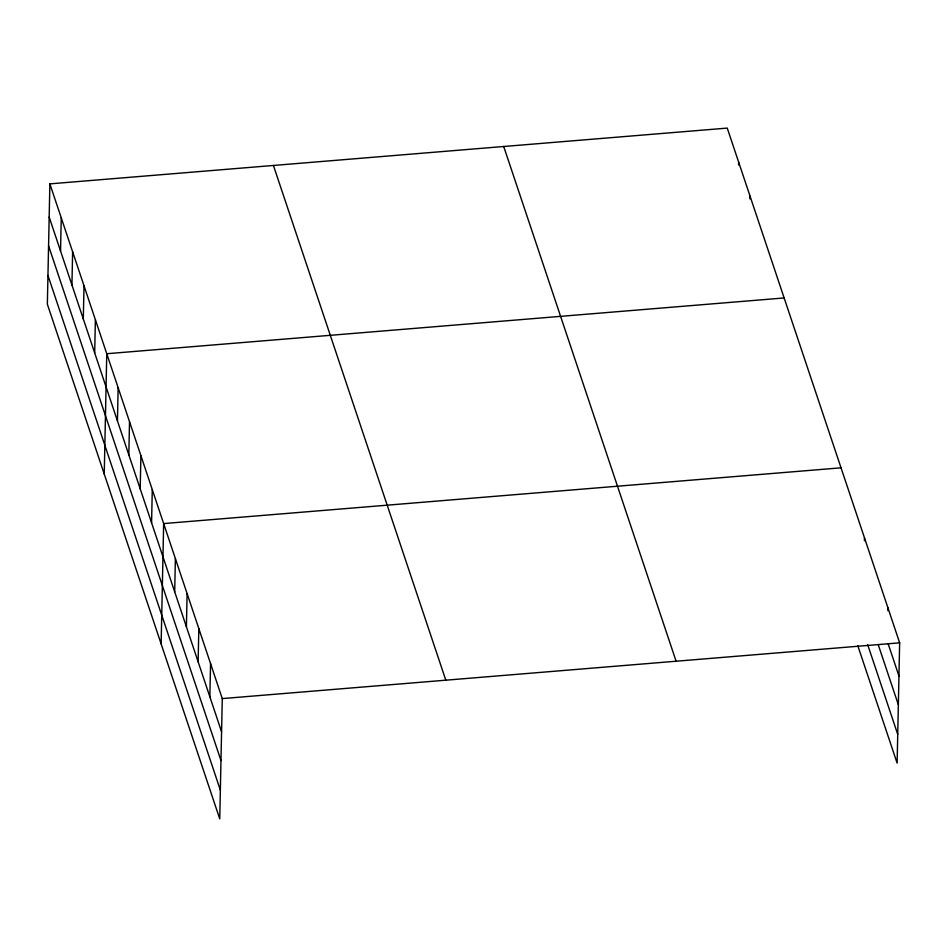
<?xml version="1.0" encoding="UTF-8"?>
<svg xmlns="http://www.w3.org/2000/svg" width="947" height="947" viewBox="0 0 947 947"><rect width="100%" height="100%" fill="white"/><g stroke="black" fill="none" stroke-linecap="round" stroke-linejoin="round"><path stroke-width="1.42" d="M49.871 183.872L47.35 304.176L219.751 818.906L222.273 698.59L49.871 183.872L727.249 128.094L899.65 642.824L897.129 763.128L857.745 645.523M60.549 251.038L61.247 217.846M71.936 285.011L72.623 251.819M83.312 318.985L84.011 285.793M94.688 352.959L95.387 319.755M104.241 474.045L106.762 353.728L784.14 297.95M117.452 420.894L118.138 387.702M128.828 454.868L129.514 421.675M140.203 488.841L140.902 455.649M151.579 522.815L152.278 489.623M161.132 643.901L163.653 523.584L841.031 467.818M174.686 591.78L175.384 558.588M186.405 626.784L187.104 593.591M198.124 661.787L198.823 628.595M209.855 696.791L210.554 663.598M738.565 164.956L738.624 162.067M749.941 198.929L750 196.041M864.422 540.701L864.481 537.813M887.872 610.708L887.931 607.82M222.273 698.59L899.65 642.824M888.168 643.806L898.952 676.016M878.189 644.564L898.348 704.757M867.724 644.777L897.732 734.375M503.709 146.501L676.111 661.219M273.411 165.465L445.812 680.183M49.173 217.064L221.574 731.794M48.569 245.818L220.971 760.536M47.954 275.435L220.355 790.153"/></g></svg>
